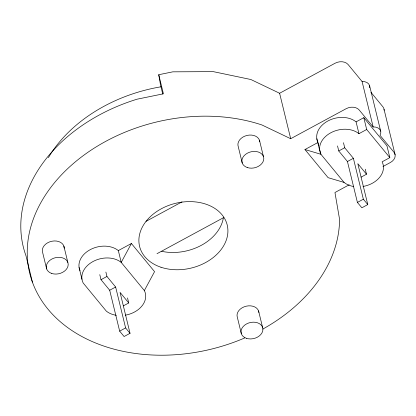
<?xml version="1.0" encoding="UTF-8"?>
<svg xmlns="http://www.w3.org/2000/svg" width="416" height="416" viewBox="0 0 416 416"><rect width="100%" height="100%" fill="white"/><g stroke="black" fill="none" stroke-linecap="round" stroke-linejoin="round"><path stroke-width="0.62" d="M125.232 315.193A22.526 16.635 -13.7 0 0 144.362 290.545L154.56 271.643L131.409 243.506L121.212 262.402A22.526 16.635 -13.7 0 0 93.002 261.524A22.526 16.635 -13.7 0 0 83.174 283L106.324 311.137A22.526 16.635 -13.7 0 0 116.345 315.307M162.729 93.98L160.477 84.739L158.746 74.719L172.848 71.833L213.252 71.63L250.864 79.513L279.609 93.262L335.036 63.253A9.714 7.176 -13.7 0 1 348.124 64.542L362.081 81.51A8.325 6.146 -13.7 0 1 369.689 87.755M244.78 337.922A158.205 116.828 -13.7 0 1 27.524 245.149A158.205 116.828 -13.7 0 1 261.945 124.972L290.69 138.715L346.117 108.711A9.714 7.176 -13.7 0 1 359.206 109.996L373.162 126.963A8.325 6.146 -13.7 0 1 379.974 135.242L393.931 152.209A9.714 7.176 -13.7 0 1 390.374 162.51L382.949 166.53M146.052 221.333L182.005 201.864M80.012 270.592A22.526 16.635 -13.7 0 1 90.496 249.506A22.526 16.635 -13.7 0 1 118.331 250.583L131.409 243.506M353.48 186.482A22.526 16.635 -13.7 0 1 344.068 182.416L328.115 177.679L304.959 149.536L318.037 142.454A22.526 16.635 -13.7 0 1 327.865 120.983A22.526 16.635 -13.7 0 1 356.075 121.862L363.802 117.676L386.953 145.818L389.834 157.638L382.112 161.819A22.526 16.635 -13.7 0 1 362.981 186.467M344.068 182.416L320.918 154.274A22.526 16.635 -13.7 0 1 330.746 132.803A22.526 16.635 -13.7 0 1 358.956 133.676L366.683 129.496L363.802 117.676M123.339 305.874L128.742 302.952L120.063 292.396L130.036 333.31L124.093 336.528L119.662 331.146L109.689 290.233L101.01 279.682L106.954 276.463L105.882 272.069M361.083 177.154L366.491 174.226L357.807 163.675L367.78 204.584L361.837 207.802L357.412 202.426L347.438 161.512L338.754 150.961L344.698 147.742L343.476 142.709M157.004 253.687L223.772 217.537M109.689 290.233L115.638 287.019L106.954 276.463M347.438 161.512L353.382 158.293L344.698 147.742M349.237 184.782L334.953 192.52L339.57 219.326A158.205 116.828 -13.7 0 1 262.746 329.103M119.662 331.146L125.606 327.928L115.638 287.019M357.412 202.426L363.355 199.207L353.382 158.293M304.959 149.536L320.918 154.274L320.008 150.54M370.942 92.279L382.85 106.751A9.714 7.176 -13.7 0 1 384.119 110.256M366.683 129.496L389.834 157.638M363.355 199.207L367.78 204.584M144.362 290.545L121.212 262.402L118.331 250.583M125.606 327.928L130.036 333.31M384.041 109.314L395.122 154.768M369.611 85.727L380.692 131.186M362.081 81.51L373.162 126.963M356.075 121.862L358.956 133.676M365.264 169.198L366.491 174.226M337.527 145.928L338.754 150.961M318.188 143.078L318.796 145.564M316.836 138.762L319.717 150.582M279.609 93.262L290.69 138.715M259.449 140.166L263.442 156.53M242.247 163.046L238.259 146.682A11.102 8.2 -13.7 0 1 247.109 135.413A11.102 8.2 -13.7 0 1 259.792 141.736M258.575 310.934L262.564 327.298M241.374 333.819L237.385 317.455A11.102 8.2 -13.7 0 1 246.236 306.181A11.102 8.2 -13.7 0 1 258.918 312.504M158.746 74.719L163.405 93.808L137.067 99.195A158.205 116.828 -13.7 0 0 25.984 255.778L32.412 282.142M127.52 297.929L128.742 302.952M99.783 274.659L101.01 279.682M79.087 267.488L81.968 279.308M63.851 246.069L67.839 262.434M46.649 268.954L42.661 252.585A11.102 8.2 -13.7 0 1 51.865 241.238A11.102 8.2 -13.7 0 1 64.215 248.18M48.396 157.654A138.778 102.482 -13.7 0 1 160.987 86.793M223.413 217.558A45.1 33.306 -13.7 0 1 161.694 251.321M246.459 338.328A11.102 8.2 -13.7 0 0 262.928 329.41A11.102 8.2 -13.7 0 0 246.522 323.934A11.102 8.2 -13.7 0 0 246.459 338.328M51.735 273.463A11.102 8.2 -13.7 0 0 68.203 264.545A11.102 8.2 -13.7 0 0 51.797 259.069A11.102 8.2 -13.7 0 0 51.735 273.463M247.333 167.56A11.102 8.2 -13.7 0 0 263.806 158.642A11.102 8.2 -13.7 0 0 247.395 153.166A11.102 8.2 -13.7 0 0 247.333 167.56M161.008 267.254A45.1 33.306 -13.7 0 0 227.921 231.026A45.1 33.306 -13.7 0 0 161.268 208.79A45.1 33.306 -13.7 0 0 161.008 267.254"/></g></svg>
